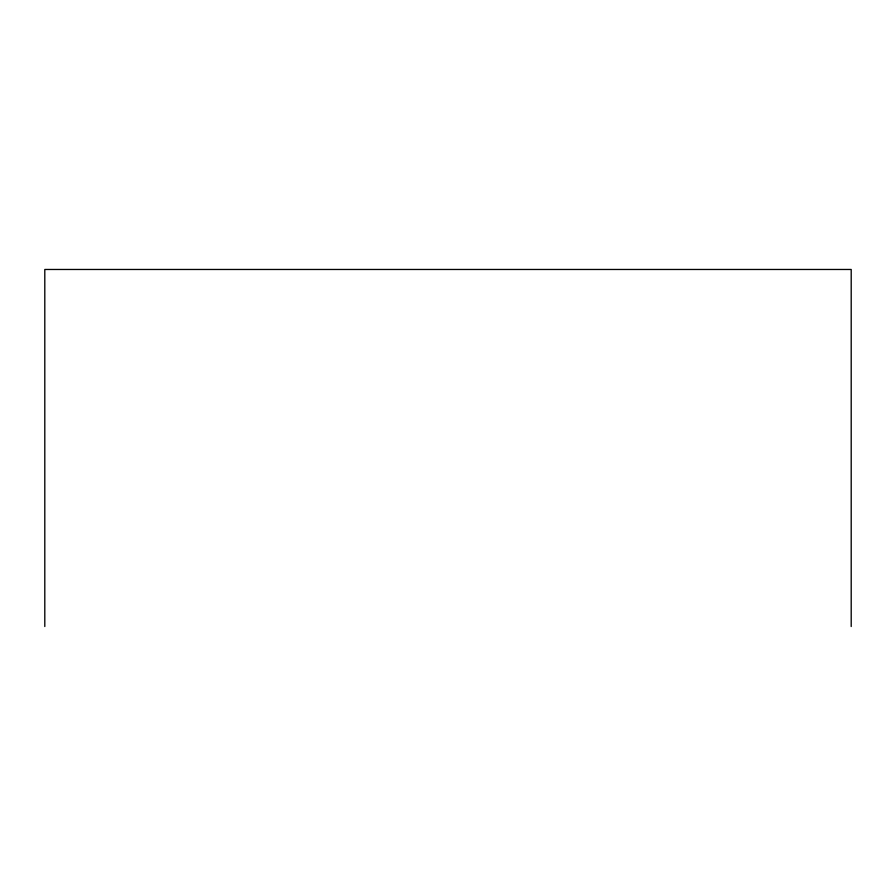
<?xml version="1.0" encoding="UTF-8"?>
<svg xmlns="http://www.w3.org/2000/svg" width="896" height="896" viewBox="0 0 896 896"><rect width="100%" height="100%" fill="white"/><g stroke="black" fill="none" stroke-linecap="round" stroke-linejoin="round"><path stroke-width="1.34" d="M851.2 626.528L851.2 269.472L44.8 269.472L44.8 626.528"/></g></svg>
